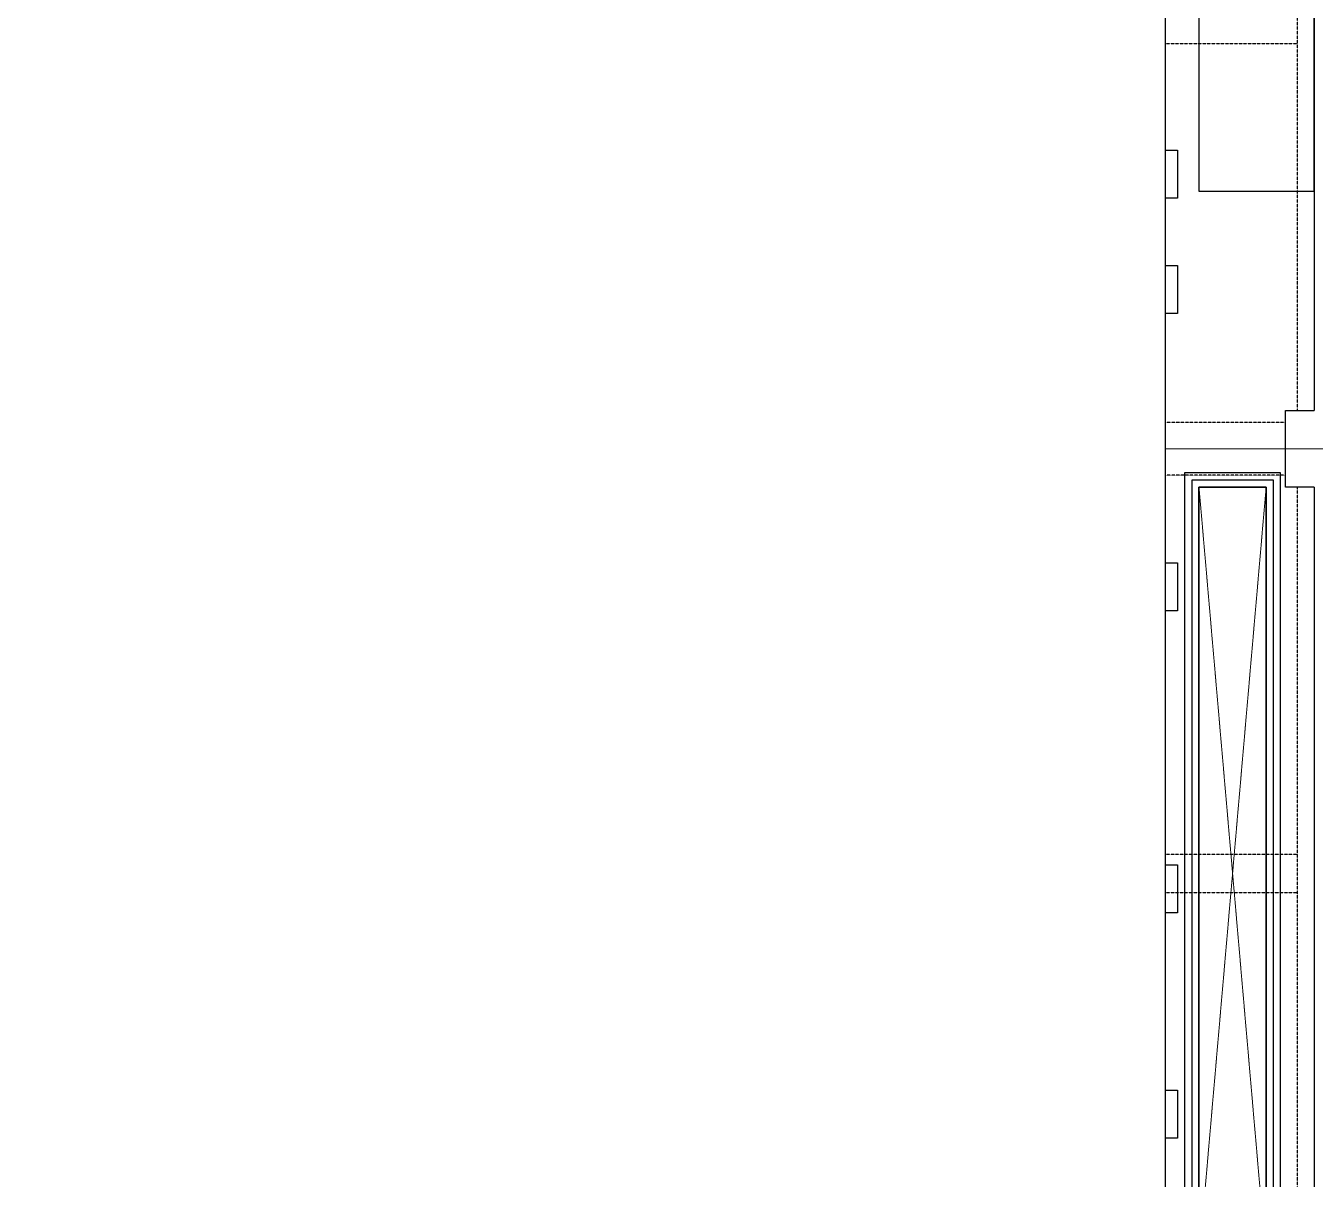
# Model space of a CAD drawing. Extents: x 0 to 160756, y 0 to 229247.
# Drawn here: x 40607 to 54046, y 87361 to 99386 of the extents above; entities that cross this region are included whole.
import ezdxf
from ezdxf.xclip import XClip

# ---------------------------------------------------------------- set-up
doc = ezdxf.new("R2010")
doc.units = 0
doc.header["$LTSCALE"] = 10
doc.header["$XCLIPFRAME"] = 2
for name, pattern in [('H12設備棟3F$0$CENTERK0', [0.65, 0.5, -0.05, 0.05, -0.05]), ('H12設備棟3F$0$CENTERK1', [0.983, 0.833, -0.05, 0.05, -0.05]), ('H12設備棟3F$0$CENTERK5', [6.916, 6.667, -0.083, 0.083, -0.083]), ('H12設備棟3F$0$DOTK1', [0.1, 0.05, -0.05]), ('H12設備棟3F$0$HIDDEN', [0.375, 0.25, -0.125])]:
    doc.linetypes.add(name, pattern=pattern)
for name, color, linetype in [('H12設備棟3F$0$ARC-BEAM', 252, 'H12設備棟3F$0$HIDDEN'), ('H12設備棟3F$0$H-SIN', 252, 'H12設備棟3F$0$CENTERK5'), ('H12設備棟3F$0$KABE1', 252, 'Continuous'), ('H12設備棟3F$0$SUGATA3', 252, 'Continuous'), ('H12設備棟3F$0$SUGATAD', 252, 'H12設備棟3F$0$DOTK1'), ('H12設備棟3F$0$\uf4c9\ue50a', 252, 'Continuous')]:
    doc.layers.add(name, color=color, linetype=linetype)

# ---------------------------------------------------------------- blocks, each defined once
blk = doc.blocks.new('H12設備棟3F')
at = {"layer": 'H12設備棟3F$0$ARC-BEAM'}
for p, q in [((53860.2, 95375.3), (53860.2, 103425.3)), ((49835.2, 99200.3), (53860.2, 99200.3)), ((53735.2, 95250.3), (45535.2, 95250.3)), ((53735.2, 94700.3), (45535.2, 94700.3)), ((53860.2, 86525.3), (53860.2, 94575.3)), ((49835.2, 90750.3), (53860.2, 90750.3)), ((49835.2, 90350.3), (53860.2, 90350.3))]:
    blk.add_line(p, q, dxfattribs=at)
at = {"layer": 'H12設備棟3F$0$H-SIN', "lineweight": 5}
blk.add_line((31421.4, 94975.3), (81271.4, 94975.3), dxfattribs=at)
at = {"layer": 'H12設備棟3F$0$KABE1', "linetype": 'Continuous', "lineweight": 30}
for p, q in [((54035.2, 103425.3), (54035.2, 95375.3)), ((53735.2, 95375.3), (54035.2, 95375.3)), ((53735.2, 94575.3), (53735.2, 95375.3)), ((54035.2, 94575.3), (53735.2, 94575.3)), ((54035.2, 94575.3), (54035.2, 86525.3))]:
    blk.add_line(p, q, dxfattribs=at)
at = {"layer": 'H12設備棟3F$0$SUGATA3'}
for points in [[(53685.2, 94725.3), (52685.2, 94725.3), (52685.2, 86375.3), (53685.2, 86375.3)], [(53535.2, 94575.3), (52835.2, 94575.3), (52835.2, 86525.3), (53535.2, 86525.3)], [(52835.2, 94575.3), (53535.2, 94575.3), (53535.2, 86525.3), (52835.2, 86525.3)]]:
    blk.add_lwpolyline(points, close=True, dxfattribs=at)
at = {"layer": 'H12設備棟3F$0$SUGATAD', "linetype": 'H12設備棟3F$0$CENTERK1', "lineweight": 5}
for p, q in [((53535.2, 94575.3), (52835.2, 86525.3)), ((52835.2, 94575.3), (53535.2, 86525.3))]:
    blk.add_line(p, q, dxfattribs=at)
at = {"layer": 'H12設備棟3F$0$SUGATAD', "linetype": 'H12設備棟3F$0$CENTERK0'}
blk.add_lwpolyline([(53610.2, 94650.3), (52760.2, 94650.3), (52760.2, 86450.3), (53610.2, 86450.3)], close=True, dxfattribs=at)
at = {"layer": 'H12設備棟3F$0$\uf4c9\ue50a'}
for points in [[(54035.2, 97661.9), (54035.2, 102661.9), (52835.2, 102661.9), (52835.2, 97661.9)], [(50910.4, 98087.8), (52610.4, 98087.8), (52610.4, 97587.8), (50910.4, 97587.8)], [(50910.4, 96387.8), (50910.4, 96887.8), (52610.4, 96887.8), (52610.4, 96387.8)], [(52610.4, 93787.8), (52610.4, 93287.8), (50910.4, 93287.8), (50910.4, 93787.8)], [(50910.4, 90637.8), (52610.4, 90637.8), (52610.4, 90137.8), (50910.4, 90137.8)], [(50910.4, 87787.8), (50910.4, 88287.8), (52610.4, 88287.8), (52610.4, 87787.8)]]:
    blk.add_lwpolyline(points, close=True, dxfattribs=at)

msp = doc.modelspace()

# ---------------------------------------------------------------- block references
ref = msp.add_blockref('H12設備棟3F', (0, 0))
XClip(ref).set_block_clipping_path([(52480.8428845762, 60066.8604644329), (84559.6547477046, 105824.4625800119)])

doc.saveas('drawing.dxf')
